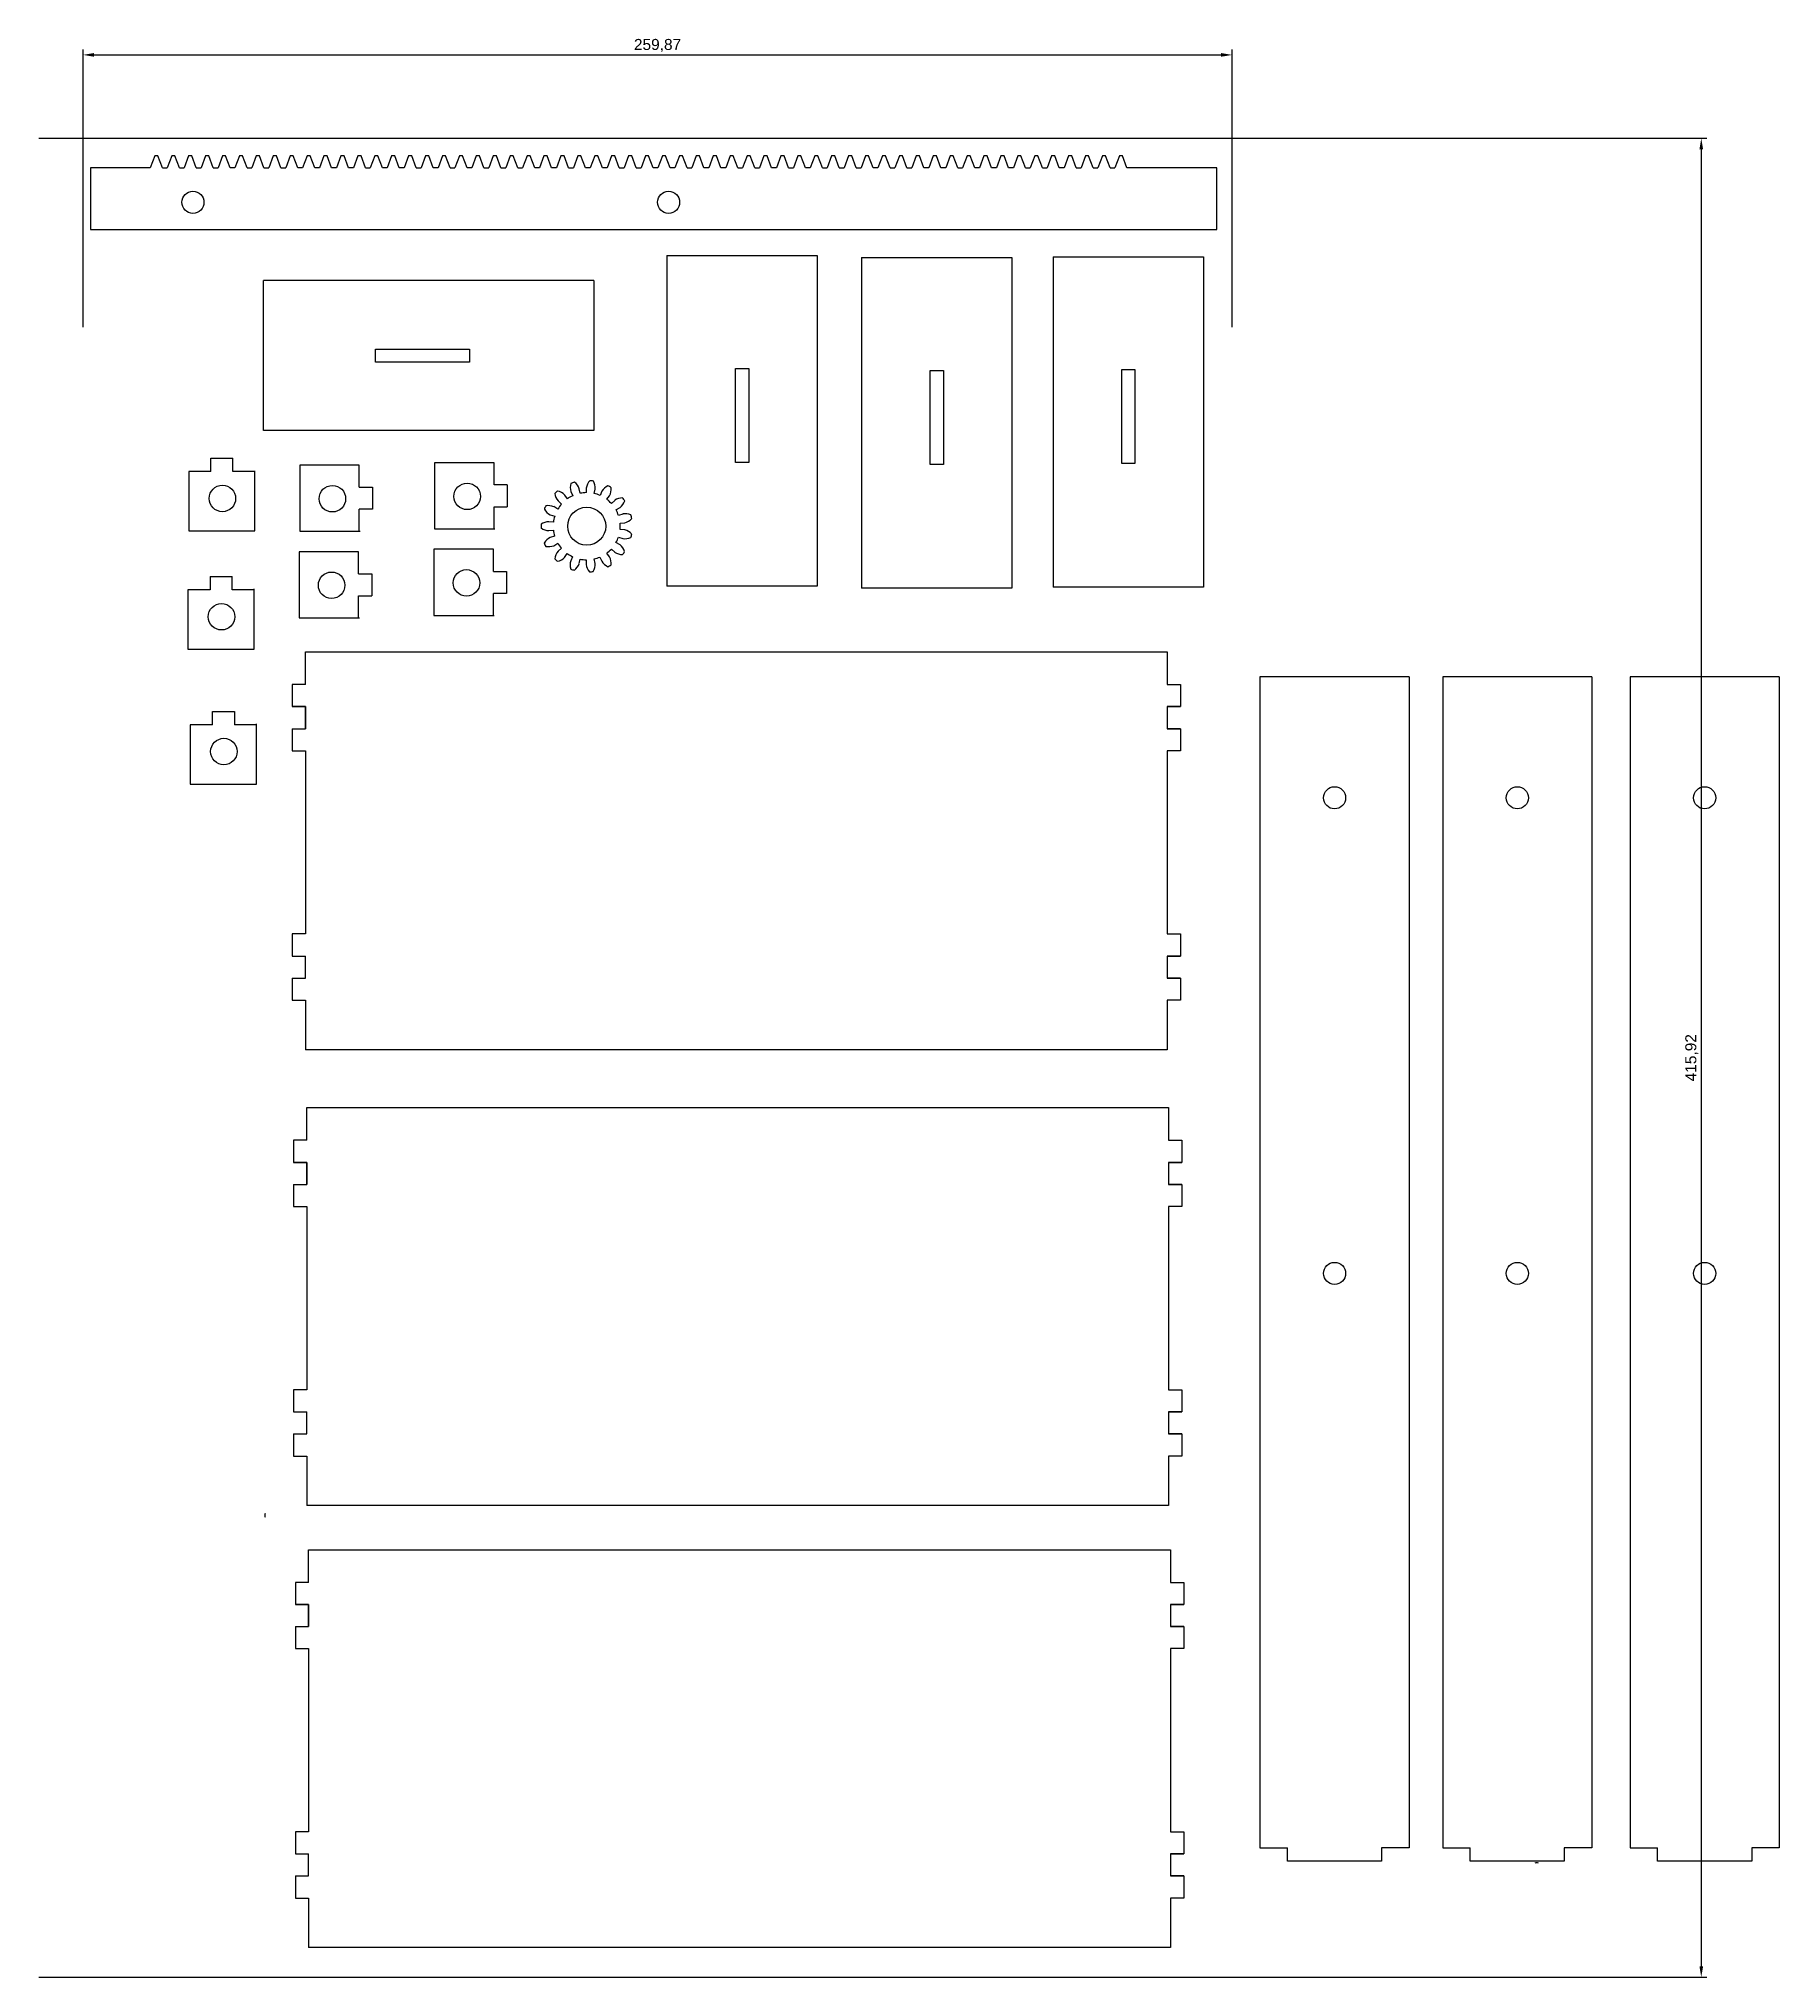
# Model space of a CAD drawing. Header units: millimetres. Extents: x 729 to 1123, y 18 to 456.
import ezdxf

# ---------------------------------------------------------------- set-up
doc = ezdxf.new("R2010")
doc.units = ezdxf.units.MM
doc.styles.get("Standard").update_dxf_attribs({"font": 'arial.ttf'})

msp = doc.modelspace()

# ---------------------------------------------------------------- linework, layer by layer
for p, q in [((739.13, 390.73), (739.13, 453.52)), ((741.63, 452.27), (996.5, 452.27)), ((999, 390.73), (999, 453.52)), ((729.13, 433.43), (1106.34, 433.43)), ((1105.09, 430.93), (1105.09, 20.01)), ((754.35, 426.73), (740.84, 426.73)), ((740.84, 426.73), (740.84, 412.79)), ((755.36, 429.45), (754.35, 426.73)), ((756.07, 429.45), (755.36, 429.45)), ((757.09, 426.73), (756.07, 429.45)), ((757.09, 426.73), (758.18, 426.73)), ((759.18, 429.45), (758.18, 426.73)), ((759.9, 429.45), (759.18, 429.45)), ((760.92, 426.73), (759.9, 429.45)), ((760.92, 426.73), (762.01, 426.73)), ((763.01, 429.45), (762.01, 426.73)), ((763.73, 429.45), (763.01, 429.45)), ((764.74, 426.73), (763.73, 429.45)), ((764.74, 426.73), (765.84, 426.73)), ((766.84, 429.45), (765.84, 426.73)), ((767.55, 429.45), (766.84, 429.45)), ((768.57, 426.73), (767.55, 429.45)), ((768.57, 426.73), (769.66, 426.73)), ((770.66, 429.45), (769.66, 426.73)), ((771.38, 429.45), (770.66, 429.45)), ((772.4, 426.73), (771.38, 429.45)), ((773.49, 426.73), (772.4, 426.73)), ((774.49, 429.45), (773.49, 426.73)), ((775.21, 429.45), (774.49, 429.45)), ((776.22, 426.73), (775.21, 429.45)), ((776.22, 426.73), (777.32, 426.73)), ((778.32, 429.45), (777.32, 426.73)), ((779.03, 429.45), (778.32, 429.45)), ((780.05, 426.73), (779.03, 429.45)), ((780.05, 426.73), (781.14, 426.73)), ((782.14, 429.45), (781.14, 426.73)), ((782.86, 429.45), (782.14, 429.45)), ((783.88, 426.73), (782.86, 429.45)), ((783.88, 426.73), (784.97, 426.73)), ((785.97, 429.45), (784.97, 426.73)), ((786.69, 429.45), (785.97, 429.45)), ((787.7, 426.73), (786.69, 429.45)), ((788.8, 426.73), (787.7, 426.73)), ((789.8, 429.45), (788.8, 426.73)), ((790.51, 429.45), (789.8, 429.45)), ((791.53, 426.73), (790.51, 429.45)), ((792.62, 426.73), (791.53, 426.73)), ((793.62, 429.45), (792.62, 426.73)), ((794.34, 429.45), (793.62, 429.45)), ((795.36, 426.73), (794.34, 429.45)), ((796.45, 426.73), (795.36, 426.73)), ((797.45, 429.45), (796.45, 426.73)), ((798.17, 429.45), (797.45, 429.45)), ((799.18, 426.73), (798.17, 429.45)), ((800.28, 426.73), (799.18, 426.73)), ((801.28, 429.45), (800.28, 426.73)), ((802, 429.45), (801.28, 429.45)), ((803.01, 426.73), (802, 429.45)), ((803.01, 426.73), (804.1, 426.73)), ((805.1, 429.45), (804.1, 426.73)), ((805.82, 429.45), (805.1, 429.45)), ((806.84, 426.73), (805.82, 429.45)), ((807.93, 426.73), (806.84, 426.73)), ((808.93, 429.45), (807.93, 426.73)), ((809.65, 429.45), (808.93, 429.45)), ((810.66, 426.73), (809.65, 429.45)), ((811.76, 426.73), (810.66, 426.73)), ((812.76, 429.45), (811.76, 426.73)), ((813.48, 429.45), (812.76, 429.45)), ((814.49, 426.73), (813.48, 429.45)), ((814.49, 426.73), (815.58, 426.73)), ((816.58, 429.45), (815.58, 426.73)), ((817.3, 429.45), (816.58, 429.45)), ((818.32, 426.73), (817.3, 429.45)), ((819.41, 426.73), (818.32, 426.73)), ((820.41, 429.45), (819.41, 426.73)), ((821.13, 429.45), (820.41, 429.45)), ((822.14, 426.73), (821.13, 429.45)), ((822.14, 426.73), (823.24, 426.73)), ((824.24, 429.45), (823.24, 426.73)), ((824.96, 429.45), (824.24, 429.45)), ((825.97, 426.73), (824.96, 429.45)), ((827.06, 426.73), (825.97, 426.73)), ((828.07, 429.45), (827.06, 426.73)), ((828.78, 429.45), (828.07, 429.45)), ((829.8, 426.73), (828.78, 429.45)), ((829.8, 426.73), (830.89, 426.73)), ((831.89, 429.45), (830.89, 426.73)), ((832.61, 429.45), (831.89, 429.45)), ((833.63, 426.73), (832.61, 429.45)), ((833.63, 426.73), (834.72, 426.73)), ((835.72, 429.45), (834.72, 426.73)), ((836.44, 429.45), (835.72, 429.45)), ((837.45, 426.73), (836.44, 429.45)), ((837.45, 426.73), (838.55, 426.73)), ((839.55, 429.45), (838.55, 426.73)), ((840.26, 429.45), (839.55, 429.45)), ((841.28, 426.73), (840.26, 429.45)), ((842.37, 426.73), (841.28, 426.73)), ((843.37, 429.45), (842.37, 426.73)), ((844.09, 429.45), (843.37, 429.45)), ((845.11, 426.73), (844.09, 429.45)), ((846.2, 426.73), (845.11, 426.73)), ((847.2, 429.45), (846.2, 426.73)), ((847.92, 429.45), (847.2, 429.45)), ((848.93, 426.73), (847.92, 429.45)), ((848.93, 426.73), (850.03, 426.73)), ((851.03, 429.45), (850.03, 426.73)), ((851.74, 429.45), (851.03, 429.45)), ((852.76, 426.73), (851.74, 429.45)), ((853.85, 426.73), (852.76, 426.73)), ((854.85, 429.45), (853.85, 426.73)), ((855.57, 429.45), (854.85, 429.45)), ((856.59, 426.73), (855.57, 429.45)), ((857.68, 426.73), (856.59, 426.73)), ((858.68, 429.45), (857.68, 426.73)), ((859.4, 429.45), (858.68, 429.45)), ((860.41, 426.73), (859.4, 429.45)), ((860.41, 426.73), (861.51, 426.73)), ((862.51, 429.45), (861.51, 426.73)), ((863.22, 429.45), (862.51, 429.45)), ((864.24, 426.73), (863.22, 429.45)), ((864.24, 426.73), (865.33, 426.73)), ((866.33, 429.45), (865.33, 426.73)), ((867.05, 429.45), (866.33, 429.45)), ((868.07, 426.73), (867.05, 429.45)), ((869.16, 426.73), (868.07, 426.73)), ((870.16, 429.45), (869.16, 426.73)), ((870.88, 429.45), (870.16, 429.45)), ((871.89, 426.73), (870.88, 429.45)), ((872.99, 426.73), (871.89, 426.73)), ((873.99, 429.45), (872.99, 426.73)), ((874.71, 429.45), (873.99, 429.45)), ((875.72, 426.73), (874.71, 429.45)), ((875.72, 426.73), (876.81, 426.73)), ((877.81, 429.45), (876.81, 426.73)), ((878.53, 429.45), (877.81, 429.45)), ((879.55, 426.73), (878.53, 429.45)), ((880.64, 426.73), (879.55, 426.73)), ((881.64, 429.45), (880.64, 426.73)), ((882.36, 429.45), (881.64, 429.45)), ((883.37, 426.73), (882.36, 429.45)), ((884.47, 426.73), (883.37, 426.73)), ((885.47, 429.45), (884.47, 426.73)), ((886.19, 429.45), (885.47, 429.45)), ((887.2, 426.73), (886.19, 429.45)), ((887.2, 426.73), (888.29, 426.73)), ((889.3, 429.45), (888.29, 426.73)), ((890.01, 429.45), (889.3, 429.45)), ((891.03, 426.73), (890.01, 429.45)), ((891.03, 426.73), (892.12, 426.73)), ((893.12, 429.45), (892.12, 426.73)), ((893.84, 429.45), (893.12, 429.45)), ((894.86, 426.73), (893.84, 429.45)), ((895.95, 426.73), (894.86, 426.73)), ((896.95, 429.45), (895.95, 426.73)), ((897.67, 429.45), (896.95, 429.45)), ((898.68, 426.73), (897.67, 429.45)), ((898.68, 426.73), (899.77, 426.73)), ((900.78, 429.45), (899.77, 426.73)), ((901.49, 429.45), (900.78, 429.45)), ((902.51, 426.73), (901.49, 429.45)), ((903.6, 426.73), (902.51, 426.73)), ((904.6, 429.45), (903.6, 426.73)), ((905.32, 429.45), (904.6, 429.45)), ((906.34, 426.73), (905.32, 429.45)), ((906.34, 426.73), (907.43, 426.73)), ((908.43, 429.45), (907.43, 426.73)), ((909.15, 429.45), (908.43, 429.45)), ((910.16, 426.73), (909.15, 429.45)), ((910.16, 426.73), (911.26, 426.73)), ((912.26, 429.45), (911.26, 426.73)), ((912.97, 429.45), (912.26, 429.45)), ((913.99, 426.73), (912.97, 429.45)), ((913.99, 426.73), (915.08, 426.73)), ((916.08, 429.45), (915.08, 426.73)), ((916.8, 429.45), (916.08, 429.45)), ((917.82, 426.73), (916.8, 429.45)), ((918.91, 426.73), (917.82, 426.73)), ((919.91, 429.45), (918.91, 426.73)), ((920.63, 429.45), (919.91, 429.45)), ((921.64, 426.73), (920.63, 429.45)), ((921.64, 426.73), (922.74, 426.73)), ((923.74, 429.45), (922.74, 426.73)), ((924.45, 429.45), (923.74, 429.45)), ((925.47, 426.73), (924.45, 429.45)), ((925.47, 426.73), (926.56, 426.73)), ((927.56, 429.45), (926.56, 426.73)), ((928.28, 429.45), (927.56, 429.45)), ((929.3, 426.73), (928.28, 429.45)), ((930.39, 426.73), (929.3, 426.73)), ((931.39, 429.45), (930.39, 426.73)), ((932.11, 429.45), (931.39, 429.45)), ((933.12, 426.73), (932.11, 429.45)), ((934.22, 426.73), (933.12, 426.73)), ((935.22, 429.45), (934.22, 426.73)), ((935.93, 429.45), (935.22, 429.45)), ((936.95, 426.73), (935.93, 429.45)), ((936.95, 426.73), (938.04, 426.73)), ((939.04, 429.45), (938.04, 426.73)), ((939.76, 429.45), (939.04, 429.45)), ((940.78, 426.73), (939.76, 429.45)), ((941.87, 426.73), (940.78, 426.73)), ((942.87, 429.45), (941.87, 426.73)), ((943.59, 429.45), (942.87, 429.45)), ((944.6, 426.73), (943.59, 429.45)), ((945.7, 426.73), (944.6, 426.73)), ((946.7, 429.45), (945.7, 426.73)), ((947.42, 429.45), (946.7, 429.45)), ((948.43, 426.73), (947.42, 429.45)), ((949.52, 426.73), (948.43, 426.73)), ((950.52, 429.45), (949.52, 426.73)), ((951.24, 429.45), (950.52, 429.45)), ((952.26, 426.73), (951.24, 429.45)), ((952.26, 426.73), (953.35, 426.73)), ((954.35, 429.45), (953.35, 426.73)), ((955.07, 429.45), (954.35, 429.45)), ((956.08, 426.73), (955.07, 429.45)), ((956.08, 426.73), (957.18, 426.73)), ((958.18, 429.45), (957.18, 426.73)), ((958.9, 429.45), (958.18, 429.45)), ((959.91, 426.73), (958.9, 429.45)), ((961, 426.73), (959.91, 426.73)), ((962.01, 429.45), (961, 426.73)), ((962.72, 429.45), (962.01, 429.45)), ((963.74, 426.73), (962.72, 429.45)), ((963.74, 426.73), (964.83, 426.73)), ((965.83, 429.45), (964.83, 426.73)), ((966.55, 429.45), (965.83, 429.45)), ((967.57, 426.73), (966.55, 429.45)), ((967.57, 426.73), (968.66, 426.73)), ((969.66, 429.45), (968.66, 426.73)), ((970.38, 429.45), (969.66, 429.45)), ((971.39, 426.73), (970.38, 429.45)), ((971.39, 426.73), (972.49, 426.73)), ((973.49, 429.45), (972.49, 426.73)), ((974.2, 429.45), (973.49, 429.45)), ((975.22, 426.73), (974.2, 429.45)), ((995.53, 426.73), (975.22, 426.73)), ((995.53, 412.79), (995.53, 426.73)), ((740.84, 412.79), (995.53, 412.79)), ((871.19, 406.9), (905.18, 406.9)), ((871.19, 406.9), (871.19, 332.14)), ((905.18, 406.9), (905.18, 332.14)), ((915.19, 406.44), (949.18, 406.44)), ((915.19, 406.44), (915.19, 331.68)), ((949.18, 406.44), (949.18, 331.68)), ((958.5, 406.64), (992.5, 406.64)), ((958.5, 406.64), (958.5, 331.88)), ((992.5, 406.64), (992.5, 331.88)), ((779.91, 367.29), (779.91, 401.28)), ((854.68, 401.28), (779.91, 401.28)), ((854.68, 401.28), (854.68, 367.29)), ((805.24, 382.75), (805.24, 385.75)), ((805.24, 385.75), (826.51, 385.75)), ((826.51, 382.75), (805.24, 382.75)), ((826.51, 385.75), (826.51, 382.75)), ((886.72, 381.37), (889.72, 381.37)), ((886.72, 360.1), (886.72, 381.37)), ((889.72, 381.37), (889.72, 360.1)), ((930.71, 380.91), (933.71, 380.91)), ((930.71, 359.64), (930.71, 380.91)), ((933.71, 380.91), (933.71, 359.64)), ((974.03, 381.11), (977.03, 381.11)), ((974.03, 359.84), (974.03, 381.11)), ((977.03, 381.11), (977.03, 359.84)), ((854.68, 367.29), (779.91, 367.29)), ((768.04, 358.04), (768.04, 361.04)), ((768.04, 361.04), (773.04, 361.04)), ((773.04, 358.04), (773.04, 361.04)), ((801.59, 359.5), (788.15, 359.5)), ((788.15, 359.5), (788.15, 344.54)), ((801.59, 354.5), (801.59, 359.5)), ((832.08, 360.04), (818.64, 360.04)), ((818.64, 360.04), (818.64, 345.08)), ((832.08, 355.04), (832.08, 360.04)), ((889.72, 360.1), (886.72, 360.1)), ((933.71, 359.64), (930.71, 359.64)), ((977.03, 359.84), (974.03, 359.84)), ((768.04, 358.04), (763.04, 358.04)), ((763.04, 358.04), (763.04, 344.6)), ((778.04, 358.04), (773.04, 358.04)), ((778, 344.6), (778, 358.24)), ((801.59, 354.5), (804.59, 354.5)), ((804.59, 354.5), (804.59, 349.5)), ((835.08, 355.04), (832.08, 355.04)), ((835.08, 355.04), (835.08, 350.04)), ((846.55, 351.39), (847.34, 350.69)), ((848.67, 351.88), (848.07, 352.73)), ((849.44, 353.53), (849.87, 352.58)), ((851.57, 353.12), (851.37, 354.14)), ((852.94, 354.32), (852.95, 353.27)), ((854.72, 353.08), (854.95, 354.09)), ((856.46, 353.61), (856.05, 352.65)), ((857.59, 351.76), (858.21, 352.58)), ((859.39, 351.53), (858.62, 350.82)), ((801.59, 344.5), (801.59, 349.5)), ((804.59, 349.5), (801.59, 349.5)), ((832.08, 350.04), (835.08, 350.04)), ((832.08, 345.04), (832.08, 350.04)), ((845.51, 346.58), (844.48, 346.7)), ((844.79, 348.26), (845.8, 347.94)), ((846.52, 349.57), (845.63, 350.1)), ((859.66, 349.38), (860.57, 349.89)), ((861.23, 348.44), (860.23, 348.11)), ((860.6, 346.37), (861.63, 346.46)), ((763.04, 344.6), (778, 344.6)), ((788.15, 344.54), (801.79, 344.54)), ((818.64, 345.08), (832.28, 345.08)), ((842.72, 346.12), (842.73, 345.27)), ((844.46, 344.68), (845.5, 344.8)), ((845.79, 343.44), (844.8, 343.13)), ((860.22, 343.23), (861.2, 342.9)), ((861.64, 344.87), (860.59, 344.97)), ((801.43, 339.92), (788, 339.92)), ((788, 339.92), (788, 324.96)), ((801.43, 334.92), (801.43, 339.92)), ((831.93, 340.46), (818.49, 340.46)), ((818.49, 340.46), (818.49, 325.5)), ((831.93, 335.46), (831.93, 340.46)), ((845.61, 341.27), (846.51, 341.81)), ((847.33, 340.68), (846.55, 340)), ((848.04, 338.63), (848.65, 339.49)), ((849.86, 338.79), (849.42, 337.85)), ((851.34, 337.21), (851.55, 338.24)), ((852.93, 338.09), (852.92, 337.06)), ((854.93, 337.25), (854.7, 338.28)), ((856.03, 338.71), (856.44, 337.75)), ((858.2, 338.75), (857.57, 339.59)), ((858.61, 340.52), (859.37, 339.82)), ((860.57, 341.44), (859.65, 341.96)), ((767.85, 334.28), (767.85, 331.28)), ((767.85, 334.28), (772.85, 334.28)), ((772.85, 331.28), (772.85, 334.28)), ((801.43, 334.92), (804.43, 334.92)), ((804.43, 334.92), (804.43, 329.92)), ((831.93, 335.46), (834.93, 335.46)), ((834.93, 335.46), (834.93, 330.46)), ((767.85, 331.28), (762.85, 331.28)), ((762.85, 331.28), (762.85, 317.84)), ((777.85, 331.28), (772.85, 331.28)), ((777.81, 317.84), (777.81, 331.48)), ((801.43, 329.92), (804.43, 329.92)), ((801.43, 324.92), (801.43, 329.92)), ((831.93, 325.46), (831.93, 330.46)), ((834.93, 330.46), (831.93, 330.46)), ((905.18, 332.14), (871.19, 332.14)), ((949.18, 331.68), (915.19, 331.68)), ((992.5, 331.88), (958.5, 331.88)), ((788, 324.96), (801.64, 324.96)), ((818.49, 325.5), (832.13, 325.5)), ((762.85, 317.84), (777.81, 317.84)), ((789.41, 309.87), (789.41, 317.25)), ((789.41, 317.25), (984.31, 317.25)), ((984.31, 317.25), (984.31, 309.87)), ((1039.03, 311.61), (1005.28, 311.61)), ((1005.28, 311.61), (1005.28, 46.75)), ((1039.03, 311.61), (1039.03, 46.75)), ((1080.36, 311.61), (1046.61, 311.61)), ((1046.61, 311.61), (1046.61, 46.75)), ((1080.36, 311.61), (1080.36, 46.75)), ((1122.72, 311.61), (1088.98, 311.61)), ((1088.98, 311.61), (1088.98, 46.75)), ((1122.72, 311.61), (1122.72, 46.75)), ((789.41, 309.87), (786.41, 309.87)), ((786.41, 309.87), (786.41, 304.87)), ((984.31, 309.87), (987.31, 309.87)), ((984.31, 309.87), (987.31, 309.87)), ((987.31, 309.87), (987.31, 304.87)), ((768.39, 300.79), (768.39, 303.79)), ((768.39, 303.79), (773.39, 303.79)), ((773.39, 303.79), (773.39, 300.79)), ((789.41, 304.87), (786.41, 304.87)), ((786.41, 304.87), (789.41, 304.87)), ((789.41, 299.87), (789.41, 304.87)), ((789.41, 299.87), (789.41, 304.87)), ((789.41, 304.87), (789.41, 299.87)), ((984.31, 304.87), (987.31, 304.87)), ((984.31, 304.87), (984.31, 299.87)), ((984.31, 304.87), (984.31, 299.87)), ((987.31, 304.87), (984.31, 304.87)), ((768.39, 300.79), (763.39, 300.79)), ((763.39, 300.79), (763.39, 287.35)), ((778.39, 300.79), (773.39, 300.79)), ((778.35, 287.35), (778.35, 300.99)), ((786.41, 299.87), (789.41, 299.87)), ((786.41, 299.87), (786.41, 294.87)), ((987.31, 299.87), (984.31, 299.87)), ((984.31, 299.87), (987.31, 299.87)), ((987.31, 299.87), (987.31, 294.87)), ((786.41, 294.87), (789.41, 294.87)), ((789.41, 294.87), (789.41, 253.46)), ((987.31, 294.87), (984.31, 294.87)), ((984.31, 294.87), (984.31, 253.46)), ((987.31, 294.87), (984.31, 294.87)), ((763.39, 287.35), (778.35, 287.35)), ((789.41, 279.16), (789.41, 253.46)), ((789.41, 253.46), (786.41, 253.46)), ((789.41, 253.46), (786.41, 253.46)), ((786.41, 253.46), (786.41, 248.46)), ((984.31, 253.46), (987.31, 253.46)), ((984.31, 253.46), (984.31, 253.46)), ((984.31, 253.46), (987.31, 253.46)), ((987.31, 253.46), (987.31, 248.46)), ((786.41, 248.46), (789.41, 248.46)), ((789.41, 243.46), (789.41, 248.46)), ((789.41, 243.46), (789.41, 248.46)), ((984.31, 248.46), (987.31, 248.46)), ((984.31, 248.46), (984.31, 243.46)), ((987.31, 248.46), (984.31, 248.46)), ((786.41, 243.46), (789.41, 243.46)), ((786.41, 243.46), (786.41, 238.46)), ((987.31, 243.46), (984.31, 243.46)), ((984.31, 243.46), (984.31, 243.46)), ((984.31, 243.46), (987.31, 243.46)), ((987.31, 243.46), (987.31, 238.46)), ((786.41, 238.46), (789.41, 238.46)), ((789.41, 238.46), (789.41, 227.25)), ((987.31, 238.46), (984.31, 238.46)), ((984.31, 238.46), (984.31, 234.87)), ((987.31, 238.46), (984.31, 238.46)), ((984.31, 234.87), (984.31, 227.25)), ((984.31, 227.25), (789.41, 227.25)), ((789.71, 206.8), (789.71, 214.18)), ((789.71, 214.18), (984.62, 214.18)), ((984.62, 214.18), (984.62, 206.8)), ((789.71, 206.8), (786.71, 206.8)), ((786.71, 206.8), (786.71, 201.8)), ((984.62, 206.8), (987.62, 206.8)), ((984.62, 206.8), (987.62, 206.8)), ((987.62, 206.8), (987.62, 201.8)), ((789.71, 201.8), (786.71, 201.8)), ((786.71, 201.8), (789.71, 201.8)), ((789.71, 196.8), (789.71, 201.8)), ((789.71, 196.8), (789.71, 201.8)), ((789.71, 201.8), (789.71, 196.8)), ((984.62, 201.8), (987.62, 201.8)), ((984.62, 201.8), (984.62, 196.8)), ((984.62, 201.8), (984.62, 196.8)), ((987.62, 201.8), (984.62, 201.8)), ((786.71, 196.8), (789.71, 196.8)), ((786.71, 196.8), (786.71, 191.8)), ((987.62, 196.8), (984.62, 196.8)), ((984.62, 196.8), (987.62, 196.8)), ((987.62, 196.8), (987.62, 191.8)), ((786.71, 191.8), (789.71, 191.8)), ((789.71, 191.8), (789.71, 150.38)), ((987.62, 191.8), (984.62, 191.8)), ((984.62, 191.8), (984.62, 150.38)), ((987.62, 191.8), (984.62, 191.8)), ((789.71, 176.09), (789.71, 150.38)), ((789.71, 150.38), (786.71, 150.38)), ((789.71, 150.38), (786.71, 150.38)), ((786.71, 150.38), (786.71, 145.38)), ((984.62, 150.38), (987.62, 150.38)), ((984.62, 150.38), (984.62, 150.38)), ((984.62, 150.38), (987.62, 150.38)), ((987.62, 150.38), (987.62, 145.38)), ((786.71, 145.38), (789.71, 145.38)), ((789.71, 140.38), (789.71, 145.38)), ((789.71, 140.38), (789.71, 145.38)), ((984.62, 145.38), (987.62, 145.38)), ((984.62, 145.38), (984.62, 140.38)), ((987.62, 145.38), (984.62, 145.38)), ((786.71, 140.38), (789.71, 140.38)), ((786.71, 140.38), (786.71, 135.38)), ((987.62, 140.38), (984.62, 140.38)), ((984.62, 140.38), (984.62, 140.38)), ((984.62, 140.38), (987.62, 140.38)), ((987.62, 140.38), (987.62, 135.38)), ((786.71, 135.38), (789.71, 135.38)), ((789.71, 135.38), (789.71, 124.18)), ((987.62, 135.38), (984.62, 135.38)), ((984.62, 135.38), (984.62, 131.8)), ((987.62, 135.38), (984.62, 135.38)), ((984.62, 131.8), (984.62, 124.18)), ((984.62, 124.18), (789.71, 124.18)), ((790.15, 106.82), (790.15, 114.2)), ((790.15, 114.2), (985.05, 114.2)), ((985.05, 114.2), (985.05, 106.82)), ((790.15, 106.82), (787.15, 106.82)), ((787.15, 106.82), (787.15, 101.82)), ((985.05, 106.82), (988.05, 106.82)), ((985.05, 106.82), (988.05, 106.82)), ((988.05, 106.82), (988.05, 101.82)), ((790.15, 101.82), (787.15, 101.82)), ((787.15, 101.82), (790.15, 101.82)), ((790.15, 96.82), (790.15, 101.82)), ((790.15, 96.82), (790.15, 101.82)), ((790.15, 101.82), (790.15, 96.82)), ((985.05, 101.82), (988.05, 101.82)), ((985.05, 101.82), (985.05, 96.82)), ((985.05, 101.82), (985.05, 96.82)), ((988.05, 101.82), (985.05, 101.82)), ((787.15, 96.82), (790.15, 96.82)), ((787.15, 96.82), (787.15, 91.82)), ((988.05, 96.82), (985.05, 96.82)), ((985.05, 96.82), (988.05, 96.82)), ((988.05, 96.82), (988.05, 91.82)), ((787.15, 91.82), (790.15, 91.82)), ((790.15, 91.82), (790.15, 50.41)), ((988.05, 91.82), (985.05, 91.82)), ((985.05, 91.82), (985.05, 50.41)), ((988.05, 91.82), (985.05, 91.82)), ((790.15, 76.11), (790.15, 50.41)), ((790.15, 50.41), (787.15, 50.41)), ((790.15, 50.41), (787.15, 50.41)), ((787.15, 50.41), (787.15, 45.41)), ((985.05, 50.41), (988.05, 50.41)), ((985.05, 50.41), (985.05, 50.41)), ((985.05, 50.41), (988.05, 50.41)), ((988.05, 50.41), (988.05, 45.41)), ((787.15, 45.41), (790.15, 45.41)), ((790.15, 40.41), (790.15, 45.41)), ((790.15, 40.41), (790.15, 45.41)), ((985.05, 45.41), (988.05, 45.41)), ((985.05, 45.41), (985.05, 40.41)), ((988.05, 45.41), (985.05, 45.41)), ((1005.28, 46.75), (1011.52, 46.75)), ((1011.52, 43.75), (1011.52, 46.75)), ((1039.03, 46.75), (1032.79, 46.75)), ((1032.79, 46.75), (1032.79, 43.75)), ((1046.61, 46.75), (1052.85, 46.75)), ((1052.85, 43.75), (1052.85, 46.75)), ((1080.36, 46.75), (1074.12, 46.75)), ((1074.12, 46.75), (1074.12, 43.75)), ((1088.98, 46.75), (1095.21, 46.75)), ((1095.21, 43.75), (1095.21, 46.75)), ((1122.72, 46.75), (1116.49, 46.75)), ((1116.49, 46.75), (1116.49, 43.75)), ((787.15, 40.41), (790.15, 40.41)), ((787.15, 40.41), (787.15, 35.41)), ((988.05, 40.41), (985.05, 40.41)), ((985.05, 40.41), (985.05, 40.41)), ((985.05, 40.41), (988.05, 40.41)), ((988.05, 40.41), (988.05, 35.41)), ((1032.79, 43.75), (1011.52, 43.75)), ((1074.12, 43.75), (1052.85, 43.75)), ((1116.49, 43.75), (1095.21, 43.75)), ((787.15, 35.41), (790.15, 35.41)), ((790.15, 35.41), (790.15, 24.2)), ((988.05, 35.41), (985.05, 35.41)), ((985.05, 35.41), (985.05, 31.82)), ((988.05, 35.41), (985.05, 35.41)), ((985.05, 31.82), (985.05, 24.2)), ((985.05, 24.2), (790.15, 24.2)), ((729.13, 17.51), (1106.34, 17.51))]:
    msp.add_line(p, q)
for centre, radius in [((763.98, 418.94), 2.5), ((871.54, 418.94), 2.5), ((826.01, 352.43), 3), ((770.65, 351.96), 3), ((795.52, 351.9), 3), ((853.04, 345.68), 4.3), ((795.36, 332.32), 3), ((825.85, 332.86), 3), ((770.45, 325.21), 3), ((770.99, 294.71), 3), ((1022.16, 284.25), 2.5), ((1063.49, 284.25), 2.5), ((1105.85, 284.25), 2.5), ((1022.16, 176.69), 2.5), ((1063.49, 176.69), 2.5), ((1105.85, 176.69), 2.5)]:
    msp.add_circle(centre, radius)
for centre, radius, start, end in [((852.56, 354.39), 3.24, 162.5839, 195.3001), ((850.79, 352.76), 2.91, 100.3025, 116.9195), ((848.37, 353.08), 3.18, 19.5486, 53.3722), ((856.14, 353.83), 3.24, 138.5839, 171.3001), ((853.86, 353.07), 2.91, 76.3025, 92.9195), ((851.78, 354.34), 3.18, 355.5486, 29.3722), ((848.1, 351.24), 2.91, 124.3025, 140.9195), ((849.06, 353.44), 3.24, 186.5839, 219.3001), ((845.77, 350.54), 3.18, 43.5486, 77.3722), ((853.04, 345.68), 7.59, 114.6514, 125.1978), ((853.04, 345.68), 7.59, 90.6514, 101.1978), ((853.04, 345.68), 7.59, 66.6514, 77.1978), ((859.19, 351.86), 3.24, 114.5839, 147.3001), ((853.04, 345.68), 7.59, 42.6514, 53.1978), ((856.8, 352.09), 2.91, 52.3025, 68.9195), ((855.41, 354.1), 3.18, 331.5486, 5.3722), ((861.17, 348.83), 3.24, 90.5839, 123.3001), ((858.63, 352.41), 3.18, 307.5486, 341.3722), ((859.08, 350.01), 2.91, 28.3025, 44.9195), ((844.56, 343.52), 3.18, 91.5486, 125.3722), ((846.27, 348.75), 2.91, 148.3025, 164.9195), ((846.25, 351.15), 3.24, 210.5839, 243.3001), ((844.42, 347.16), 3.18, 67.5486, 101.3722), ((853.04, 345.68), 7.59, 162.6514, 173.1978), ((853.04, 345.68), 7.59, 138.6514, 149.1978), ((853.04, 345.68), 7.59, 18.6514, 29.1978), ((853.04, 345.68), 7.59, 354.6514, 5.1978), ((861.75, 345.25), 3.24, 66.5839, 99.3001), ((860.88, 349.55), 3.18, 283.5486, 317.3722), ((860.32, 347.18), 2.91, 4.3025, 20.9195), ((844.61, 347.92), 3.24, 234.5839, 267.3001), ((846.17, 340.26), 3.18, 115.5486, 149.3722), ((853.04, 345.68), 7.59, 186.6514, 197.1978), ((853.04, 345.68), 7.59, 330.6514, 341.1978), ((861.78, 346.03), 3.18, 259.5486, 293.3722), ((860.82, 341.74), 3.24, 42.5839, 75.3001), ((860.3, 344.09), 2.91, 340.3025, 356.9195), ((846.23, 342.7), 2.91, 196.3025, 212.9195), ((844.43, 344.29), 3.24, 258.5839, 291.3001), ((848.97, 337.94), 3.18, 139.5486, 173.3722), ((848.03, 340.19), 2.91, 220.3025, 236.9195), ((845.74, 340.91), 3.24, 282.5839, 315.3001), ((853.04, 345.68), 7.59, 210.6514, 221.1978), ((853.04, 345.68), 7.59, 234.6514, 245.1978), ((852.47, 336.95), 3.18, 163.5486, 197.3722), ((853.04, 345.68), 7.59, 258.6514, 269.1978), ((853.04, 345.68), 7.59, 282.6514, 293.1978), ((859.15, 339.42), 3.18, 211.5486, 245.3722), ((853.04, 345.68), 7.59, 306.6514, 317.1978), ((855.32, 337.26), 3.24, 354.5839, 27.3001), ((861.16, 342.44), 3.18, 235.5486, 269.3722), ((858.55, 338.92), 3.24, 18.5839, 51.3001), ((859.03, 341.27), 2.91, 316.3025, 332.9195), ((850.7, 338.62), 2.91, 244.3025, 260.9195), ((848.31, 338.35), 3.24, 306.5839, 339.3001), ((856.07, 337.47), 3.18, 187.5486, 221.3722), ((853.77, 338.28), 2.91, 268.3025, 284.9195), ((851.7, 337.06), 3.24, 330.5839, 3.3001), ((856.72, 339.22), 2.91, 292.3025, 308.9195), ((783.17, 121.98), 2.91, 172.3025, 188.9195), ((1067.91, 40.45), 2.91, 82.3025, 98.9195)]:
    msp.add_arc(centre, radius, start, end)
for points in [[(741.63, 452.69), (741.63, 451.86), (739.13, 452.27)], [(996.5, 452.69), (996.5, 451.86), (999, 452.27)], [(1104.68, 430.93), (1105.51, 430.93), (1105.09, 433.43)], [(1104.68, 20.01), (1105.51, 20.01), (1105.09, 17.51)]]:
    msp.add_solid(points)

# ---------------------------------------------------------------- texts
at = {"insert": (869.06, 454.4), "char_height": 2.5, "attachment_point": 5}
msp.add_mtext('259,87', dxfattribs=at)
at = {"insert": (1102.96, 225.47), "char_height": 2.5, "attachment_point": 5, "rotation": 90}
msp.add_mtext('415,92', dxfattribs=at)

doc.saveas('drawing.dxf')
